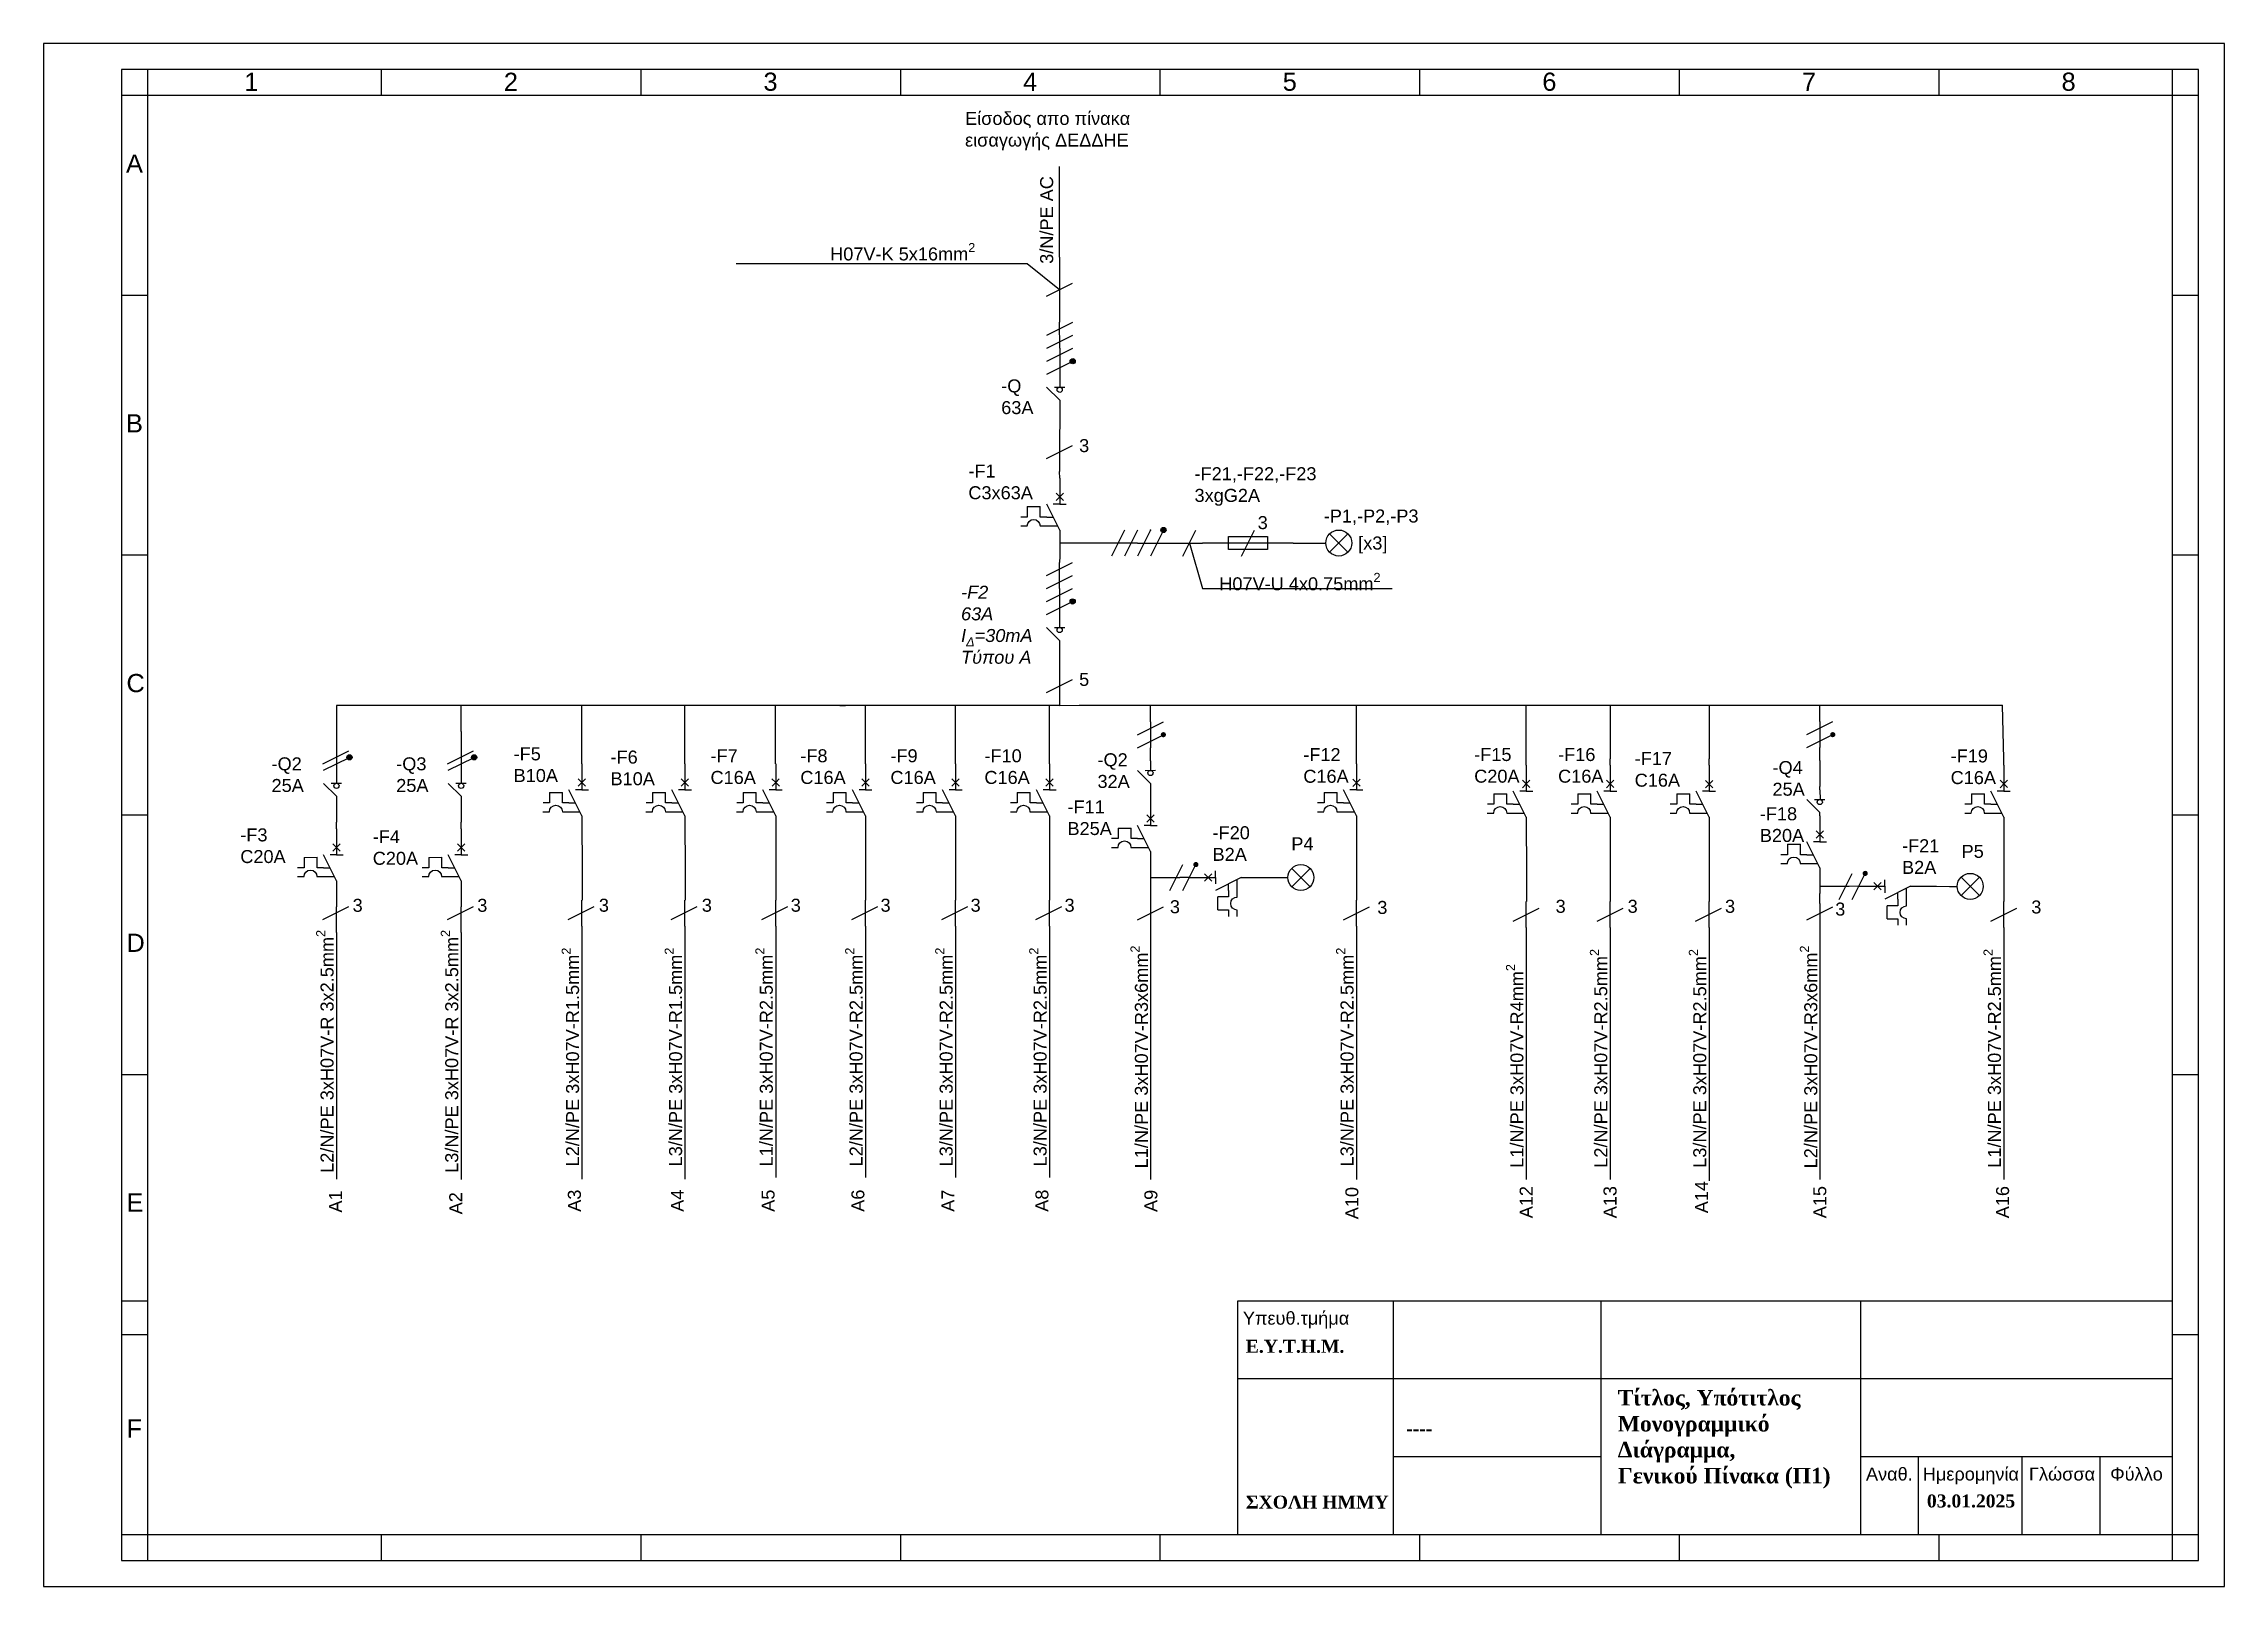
# Paper-space layout 'Μονογραμμικό Π1' of a CAD drawing. Header units: millimetres. Extents: x 0 to 420, y 0 to 297.
import ezdxf
from ezdxf import colors
from ezdxf.entities.mleader import LeaderData, LeaderLine
from ezdxf.math import Vec2, Vec3

# ---------------------------------------------------------------- set-up
doc = ezdxf.new("R2010")
doc.units = ezdxf.units.MM
doc.layers.add('NoPrint', color=7, linetype='Continuous', plot=False)
doc.styles.add('BlockTitle', font='timesbd.ttf', dxfattribs={"height": 2.5})
doc.styles.get("Standard").update_dxf_attribs({"font": 'arial.ttf'})

# ---------------------------------------------------------------- blocks, each defined once
blk = doc.blocks.new('_None')

psp = doc.layouts.new('Μονογραμμικό Π1')

# ---------------------------------------------------------------- hatches: boundary and pattern name
h = psp.add_hatch(color=256)
h.dxf.hatch_style = 1
h.paths.add_polyline_path([(198.69, 235.86, 1), (197.69, 235.86, 1)])
h = psp.add_hatch(color=256)
h.dxf.hatch_style = 1
h.paths.add_polyline_path([(216.18, 203.36, 1), (215.18, 203.36, 1)])
at = {"true_color": 0x000000}
h = psp.add_hatch(color=18, dxfattribs=at)
h.dxf.hatch_style = 1
h.paths.add_polyline_path([(215.18, 203.36, 1), (216.18, 203.36, 1)])
h = psp.add_hatch(color=256)
h.dxf.hatch_style = 1
h.paths.add_polyline_path([(198.68, 189.61, 1), (197.68, 189.61, 1)])
h = psp.add_hatch(color=18, dxfattribs=at)
h.dxf.hatch_style = 1
h.paths.add_polyline_path([(198.68, 189.61, 1), (197.68, 189.61, 1)])
h = psp.add_hatch(color=18, dxfattribs=at)
h.dxf.hatch_style = 1
h.paths.add_polyline_path([(216.16, 163.96, 1), (215.16, 163.96, 1)])
h = psp.add_hatch(color=18, dxfattribs=at)
h.dxf.hatch_style = 1
h.paths.add_polyline_path([(345.08, 163.97, 1), (344.08, 163.97, 1)])
h = psp.add_hatch(color=256)
h.dxf.hatch_style = 1
h.paths.add_polyline_path([(59.4, 159.6, 1), (58.4, 159.6, 1)])
h = psp.add_hatch(color=18, dxfattribs=at)
h.dxf.hatch_style = 1
h.paths.add_polyline_path([(58.4, 159.6, 1), (59.4, 159.6, 1)])
h = psp.add_hatch(color=18, dxfattribs=at)
h.dxf.hatch_style = 1
h.paths.add_polyline_path([(83.41, 159.6, 1), (82.41, 159.6, 1)])
h = psp.add_hatch(color=18, dxfattribs=at)
h.dxf.hatch_style = 1
h.paths.add_polyline_path([(221.92, 139.46, 1), (221.92, 138.46, 1)])
h = psp.add_hatch(color=18, dxfattribs=at)
h.dxf.hatch_style = 1
h.paths.add_polyline_path([(350.83, 137.76, 1), (350.83, 136.76, 1)])

# ---------------------------------------------------------------- linework, layer by layer
for p, q in [((415, 292), (15, 292)), ((15, 292), (15, 5)), ((20, 292), (20, 5)), ((65, 292), (65, 287)), ((115, 292), (115, 287)), ((165, 292), (165, 287)), ((215, 292), (215, 287)), ((265, 292), (265, 287)), ((315, 292), (315, 287)), ((365, 292), (365, 287)), ((410, 5), (410, 292)), ((415, 5), (415, 292)), ((415, 287), (15, 287)), ((195.68, 255.86), (195.68, 273.36)), ((195.68, 255.86), (195.68, 250.86)), ((20, 248.5), (15, 248.5)), ((193.18, 248.36), (198.18, 250.86)), ((195.68, 250.86), (195.68, 243.36)), ((415, 248.5), (410, 248.5)), ((193.19, 240.86), (198.19, 243.36)), ((193.19, 238.36), (198.19, 240.86)), ((195.69, 238.36), (195.68, 243.36)), ((193.19, 235.86), (198.19, 238.36)), ((193.19, 233.36), (198.19, 235.86)), ((195.69, 238.36), (195.69, 233.36)), ((195.69, 233.36), (195.69, 230.86)), ((195.69, 228.36), (193.18, 230.84)), ((194.69, 230.85), (196.69, 230.87)), ((195.69, 228.36), (195.69, 223.36)), ((195.69, 223.36), (195.68, 222.11)), ((193.18, 217.11), (198.18, 219.61)), ((195.68, 222.11), (195.68, 214.61)), ((195.7, 213.36), (195.68, 214.61)), ((195.7, 209.75), (194.99, 210.45)), ((195.7, 213.36), (195.7, 208.36)), ((195.7, 209.75), (196.41, 210.46)), ((189.45, 207.86), (191.95, 207.87)), ((195.7, 203.36), (193.2, 208.36)), ((193.2, 205.86), (194.45, 205.86)), ((195.7, 208.36), (194.45, 208.36)), ((195.7, 209.75), (195, 209.04)), ((195.7, 209.75), (196.41, 209.04)), ((195.7, 208.36), (196.95, 208.36)), ((193.18, 204.15), (195.31, 204.15)), ((195.7, 203.36), (195.7, 198.36)), ((208.18, 203.36), (205.68, 198.36)), ((210.68, 203.36), (208.18, 198.36)), ((213.18, 203.36), (210.68, 198.36)), ((215.68, 203.36), (213.18, 198.36)), ((219.43, 198.36), (221.93, 203.36)), ((230.68, 198.36), (233.18, 203.36)), ((251.2, 199.09), (247.67, 202.63)), ((251.2, 202.63), (247.67, 199.09)), ((20, 198.5), (15, 198.5)), ((195.7, 198.36), (195.68, 197.11)), ((210.68, 200.86), (195.7, 200.86)), ((210.68, 200.86), (215.68, 200.86)), ((215.68, 200.86), (218.18, 200.86)), ((218.18, 200.86), (223.18, 200.86)), ((240.68, 200.86), (223.18, 200.86)), ((240.68, 200.86), (246.93, 200.86)), ((415, 198.5), (410, 198.5)), ((193.18, 194.61), (198.18, 197.11)), ((193.18, 192.11), (198.18, 194.61)), ((195.68, 192.11), (195.68, 197.11)), ((193.18, 189.61), (198.18, 192.11)), ((193.18, 187.11), (198.18, 189.61)), ((195.68, 192.11), (195.68, 187.11)), ((195.68, 187.11), (195.68, 184.61)), ((195.68, 182.11), (193.18, 184.59)), ((194.68, 184.6), (196.68, 184.62)), ((195.68, 182.11), (195.68, 177.11)), ((195.68, 177.11), (195.68, 169.61)), ((193.18, 172.11), (198.18, 174.61)), ((56.38, 169.61), (56.38, 164.6)), ((71.38, 169.61), (56.38, 169.61)), ((154.43, 169.61), (71.38, 169.61)), ((80.39, 164.6), (80.39, 169.61)), ((103.66, 159.6), (103.66, 169.61)), ((103.66, 159.6), (103.66, 169.61)), ((123.5, 159.6), (123.5, 169.61)), ((140.97, 159.6), (140.97, 169.61)), ((153.33, 169.61), (154.43, 169.61)), ((195.68, 169.61), (154.43, 169.61)), ((158.27, 159.6), (158.27, 169.61)), ((175.62, 159.6), (175.62, 169.61)), ((193.71, 159.6), (193.71, 169.61)), ((195.68, 169.61), (199.43, 169.63)), ((199.43, 169.63), (342.08, 169.63)), ((213.16, 166.46), (213.16, 169.61)), ((252.83, 159.59), (252.83, 169.63)), ((285.53, 159.34), (285.53, 169.63)), ((301.7, 169.63), (301.7, 159.34)), ((320.77, 169.63), (320.76, 159.33)), ((342.08, 166.47), (342.08, 169.63)), ((342.08, 169.63), (358.2, 169.63)), ((358.2, 169.63), (377.28, 169.63)), ((56.38, 164.6), (56.4, 157.1)), ((80.39, 164.6), (80.41, 157.1)), ((210.66, 163.96), (215.66, 166.46)), ((210.66, 161.46), (215.66, 163.96)), ((213.16, 166.46), (213.16, 161.46)), ((339.58, 163.97), (344.58, 166.47)), ((339.58, 161.47), (344.58, 163.97)), ((342.08, 166.47), (342.08, 161.47)), ((53.76, 158.36), (58.76, 160.86)), ((53.9, 157.1), (58.9, 159.6)), ((77.77, 158.36), (82.77, 160.86)), ((77.91, 157.1), (82.91, 159.6)), ((103.66, 158.35), (103.66, 159.6)), ((103.66, 158.35), (103.66, 159.6)), ((123.5, 158.35), (123.5, 159.6)), ((140.97, 158.35), (140.97, 159.6)), ((158.27, 158.35), (158.27, 159.6)), ((175.62, 158.35), (175.62, 159.6)), ((193.71, 158.35), (193.71, 159.6)), ((213.18, 158.96), (213.16, 161.46)), ((342.1, 158.97), (342.08, 161.47)), ((56.4, 157.1), (56.4, 154.6)), ((80.41, 157.1), (80.41, 154.6)), ((103.68, 154.74), (102.97, 155.44)), ((103.68, 154.74), (102.97, 155.44)), ((103.68, 158.35), (103.68, 153.35)), ((103.68, 158.35), (103.68, 153.35)), ((103.68, 154.74), (104.38, 155.45)), ((103.68, 154.74), (104.38, 155.45)), ((123.52, 154.74), (122.81, 155.44)), ((123.52, 158.35), (123.52, 153.35)), ((123.52, 154.74), (124.22, 155.45)), ((140.99, 154.74), (140.28, 155.44)), ((140.99, 158.35), (140.99, 153.35)), ((140.99, 154.74), (141.69, 155.45)), ((158.29, 154.74), (157.58, 155.44)), ((158.29, 158.35), (158.29, 153.35)), ((158.29, 154.74), (158.99, 155.45)), ((175.63, 154.74), (174.92, 155.44)), ((175.63, 158.35), (175.63, 153.35)), ((175.63, 154.74), (176.34, 155.45)), ((193.73, 154.74), (193.02, 155.44)), ((193.73, 158.35), (193.73, 153.35)), ((193.73, 154.74), (194.43, 155.45)), ((213.16, 154.59), (210.66, 157.07)), ((212.16, 157.08), (214.16, 157.1)), ((213.18, 158.96), (213.2, 157.09)), ((252.85, 154.72), (252.13, 155.43)), ((252.83, 158.34), (252.83, 159.59)), ((252.85, 158.34), (252.85, 153.34)), ((252.85, 154.72), (253.55, 155.43)), ((285.53, 158.09), (285.53, 159.34)), ((285.55, 158.09), (285.55, 153.09)), ((301.7, 158.09), (301.7, 159.34)), ((301.71, 158.09), (301.71, 153.09)), ((320.76, 158.08), (320.76, 159.33)), ((320.77, 158.08), (320.77, 153.08)), ((342.1, 158.97), (342.1, 153.97)), ((377.5, 158.09), (377.5, 159.34)), ((377.52, 158.09), (377.52, 153.09)), ((56.4, 152.1), (53.9, 154.58)), ((55.4, 154.6), (57.4, 154.61)), ((56.4, 152.1), (56.4, 147.1)), ((80.41, 152.1), (77.91, 154.58)), ((79.41, 154.6), (81.41, 154.61)), ((80.41, 152.1), (80.41, 147.1)), ((97.43, 152.85), (99.93, 152.86)), ((97.43, 152.85), (99.93, 152.86)), ((103.68, 148.35), (101.18, 153.35)), ((103.68, 148.35), (101.18, 153.35)), ((103.68, 153.35), (102.43, 153.35)), ((103.68, 153.35), (102.43, 153.35)), ((103.68, 154.74), (102.98, 154.03)), ((103.68, 154.74), (102.98, 154.03)), ((103.68, 154.74), (104.39, 154.04)), ((103.68, 154.74), (104.39, 154.04)), ((103.68, 153.35), (104.93, 153.35)), ((103.68, 153.35), (104.93, 153.35)), ((117.27, 152.85), (119.77, 152.86)), ((123.52, 148.35), (121.02, 153.35)), ((123.52, 153.35), (122.27, 153.35)), ((123.52, 154.74), (122.81, 154.03)), ((123.52, 154.74), (124.23, 154.04)), ((123.52, 153.35), (124.77, 153.35)), ((134.74, 152.85), (137.24, 152.86)), ((140.99, 148.35), (138.49, 153.35)), ((140.99, 153.35), (139.74, 153.35)), ((140.99, 154.74), (140.29, 154.03)), ((140.99, 154.74), (141.7, 154.04)), ((140.99, 153.35), (142.24, 153.35)), ((152.04, 152.85), (154.54, 152.86)), ((158.29, 148.35), (155.79, 153.35)), ((158.29, 153.35), (157.04, 153.35)), ((158.29, 154.74), (157.59, 154.03)), ((158.29, 154.74), (159, 154.04)), ((158.29, 153.35), (159.54, 153.35)), ((169.38, 152.85), (171.88, 152.86)), ((175.63, 148.35), (173.13, 153.35)), ((175.63, 153.35), (174.38, 153.35)), ((175.63, 154.74), (174.93, 154.03)), ((175.63, 154.74), (176.35, 154.04)), ((175.63, 153.35), (176.88, 153.35)), ((187.48, 152.85), (189.98, 152.86)), ((193.73, 148.35), (191.23, 153.35)), ((193.73, 153.35), (192.48, 153.35)), ((193.73, 154.74), (193.03, 154.03)), ((193.73, 154.74), (194.44, 154.04)), ((193.73, 153.35), (194.98, 153.35)), ((213.16, 154.59), (213.19, 151.46)), ((213.19, 151.46), (213.19, 146.46)), ((246.6, 152.84), (249.1, 152.85)), ((252.85, 148.34), (250.35, 153.34)), ((252.85, 153.34), (251.6, 153.34)), ((252.85, 154.72), (252.14, 154.01)), ((252.85, 154.72), (253.56, 154.02)), ((252.85, 153.34), (254.1, 153.34)), ((279.3, 152.59), (281.8, 152.6)), ((285.55, 148.09), (283.05, 153.09)), ((285.55, 153.09), (284.3, 153.09)), ((285.55, 154.47), (284.84, 155.18)), ((285.55, 154.47), (284.85, 153.76)), ((285.55, 154.47), (286.25, 155.19)), ((285.55, 154.47), (286.26, 153.77)), ((285.55, 153.09), (286.8, 153.09)), ((295.46, 152.59), (297.96, 152.6)), ((301.71, 148.09), (299.21, 153.09)), ((301.71, 153.09), (300.46, 153.09)), ((301.71, 154.47), (301, 155.18)), ((301.71, 154.47), (301.01, 153.76)), ((301.71, 154.47), (302.42, 155.19)), ((301.71, 154.47), (302.43, 153.77)), ((301.71, 153.09), (302.96, 153.09)), ((314.52, 152.58), (317.02, 152.58)), ((320.77, 148.08), (318.27, 153.08)), ((320.77, 153.08), (319.52, 153.08)), ((320.77, 154.46), (320.06, 155.16)), ((320.77, 154.46), (320.07, 153.75)), ((320.77, 154.46), (321.48, 155.17)), ((320.77, 154.46), (321.48, 153.76)), ((320.77, 153.08), (322.02, 153.08)), ((342.08, 148.99), (339.58, 151.47)), ((341.08, 151.48), (343.08, 151.5)), ((342.1, 153.36), (342.1, 153.97)), ((342.1, 153.36), (342.12, 151.49)), ((371.27, 152.59), (373.77, 152.6)), ((377.52, 148.09), (375.02, 153.09)), ((377.52, 153.09), (376.27, 153.09)), ((377.52, 154.47), (376.81, 155.18)), ((377.52, 154.47), (376.81, 153.76)), ((377.52, 154.47), (378.22, 155.19)), ((377.52, 154.47), (378.23, 153.77)), ((377.52, 153.09), (378.77, 153.09)), ((20, 148.5), (15, 148.5)), ((56.4, 145.85), (56.4, 147.1)), ((80.41, 145.85), (80.41, 147.1)), ((101.16, 149.14), (103.29, 149.14)), ((101.16, 149.14), (103.29, 149.14)), ((101.18, 150.85), (102.43, 150.85)), ((101.18, 150.85), (102.43, 150.85)), ((103.68, 148.35), (103.7, 137.1)), ((103.68, 148.35), (103.7, 137.1)), ((121, 149.14), (123.12, 149.14)), ((121.02, 150.85), (122.27, 150.85)), ((123.52, 148.35), (123.53, 137.1)), ((138.47, 149.14), (140.59, 149.14)), ((138.49, 150.85), (139.74, 150.85)), ((140.99, 148.35), (141.01, 137.1)), ((155.77, 149.14), (157.9, 149.14)), ((155.79, 150.85), (157.04, 150.85)), ((158.29, 148.35), (158.31, 137.1)), ((173.12, 149.14), (175.24, 149.14)), ((173.13, 150.85), (174.38, 150.85)), ((175.63, 148.35), (175.65, 137.1)), ((191.21, 149.14), (193.34, 149.14)), ((191.23, 150.85), (192.48, 150.85)), ((193.73, 148.35), (193.75, 137.1)), ((213.19, 147.85), (212.47, 148.55)), ((213.19, 147.85), (212.48, 147.14)), ((213.19, 147.85), (213.89, 148.56)), ((213.19, 147.85), (213.9, 147.14)), ((250.33, 149.13), (252.45, 149.13)), ((250.35, 150.84), (251.6, 150.84)), ((252.85, 148.34), (252.86, 137.09)), ((283.03, 148.88), (285.15, 148.88)), ((283.05, 150.59), (284.3, 150.59)), ((285.55, 148.09), (285.57, 136.84)), ((299.2, 148.88), (301.32, 148.88)), ((299.21, 150.59), (300.46, 150.59)), ((301.71, 148.09), (301.73, 136.84)), ((318.26, 148.87), (320.38, 148.87)), ((318.27, 150.58), (319.52, 150.58)), ((320.77, 148.08), (320.79, 136.83)), ((342.1, 148.97), (342.08, 148.99)), ((342.1, 148.36), (342.1, 148.97)), ((342.1, 148.36), (342.1, 143.36)), ((375, 148.88), (377.12, 148.88)), ((375.02, 150.59), (376.27, 150.59)), ((377.52, 148.09), (377.53, 136.84)), ((415, 148.5), (410, 148.5)), ((56.42, 142.24), (55.71, 142.94)), ((56.42, 145.85), (56.42, 140.85)), ((56.42, 142.24), (57.12, 142.95)), ((80.43, 142.24), (79.72, 142.94)), ((80.43, 145.85), (80.43, 140.85)), ((80.43, 142.24), (81.13, 142.95)), ((206.94, 145.96), (209.44, 145.97)), ((213.19, 141.46), (210.69, 146.46)), ((210.69, 143.96), (211.94, 143.96)), ((213.19, 146.46), (211.94, 146.46)), ((213.19, 146.46), (214.44, 146.46)), ((335.85, 142.86), (338.35, 142.87)), ((342.1, 138.36), (339.6, 143.36)), ((342.1, 143.36), (340.85, 143.36)), ((342.1, 144.75), (341.39, 145.45)), ((342.1, 144.75), (341.4, 144.04)), ((342.1, 144.75), (342.8, 145.46)), ((342.1, 144.75), (342.81, 144.04)), ((342.1, 143.36), (343.35, 143.36)), ((50.17, 140.35), (52.67, 140.36)), ((56.42, 135.85), (53.92, 140.85)), ((56.42, 140.85), (55.17, 140.85)), ((56.42, 142.24), (55.72, 141.53)), ((56.42, 142.24), (57.13, 141.54)), ((56.42, 140.85), (57.67, 140.85)), ((74.18, 140.35), (76.68, 140.36)), ((80.43, 135.85), (77.93, 140.85)), ((80.43, 140.85), (79.18, 140.85)), ((80.43, 142.24), (79.73, 141.53)), ((80.43, 142.24), (81.14, 141.54)), ((80.43, 140.85), (81.68, 140.85)), ((210.67, 142.25), (212.79, 142.25)), ((213.19, 141.46), (213.19, 136.46)), ((216.92, 133.96), (219.42, 138.96)), ((219.42, 133.96), (221.92, 138.96)), ((339.58, 139.15), (341.71, 139.15)), ((339.6, 140.86), (340.85, 140.86)), ((53.9, 136.64), (56.03, 136.64)), ((53.92, 138.35), (55.17, 138.35)), ((56.42, 135.85), (56.42, 130.85)), ((77.91, 136.64), (80.04, 136.64)), ((77.93, 138.35), (79.18, 138.35)), ((80.43, 135.85), (80.43, 130.85)), ((103.7, 137.1), (103.7, 132.1)), ((103.7, 137.1), (103.7, 132.1)), ((123.53, 137.1), (123.53, 132.1)), ((141.01, 137.1), (141.01, 132.1)), ((158.31, 137.1), (158.31, 132.1)), ((175.65, 137.1), (175.65, 132.1)), ((193.75, 137.1), (193.75, 132.1)), ((213.19, 136.46), (213.17, 131.46)), ((213.19, 136.46), (218.8, 136.46)), ((220.67, 136.48), (218.8, 136.46)), ((220.67, 136.48), (225.67, 136.48)), ((224.28, 136.48), (223.57, 137.18)), ((224.28, 136.48), (223.58, 135.77)), ((224.28, 136.48), (224.99, 137.19)), ((224.28, 136.48), (224.99, 135.78)), ((225.67, 136.48), (225.67, 137.73)), ((230.67, 136.48), (225.67, 133.98)), ((225.67, 136.48), (225.67, 135.23)), ((228.17, 133.98), (228.17, 135.23)), ((229.88, 133.96), (229.88, 136.09)), ((230.67, 136.48), (235.67, 136.48)), ((235.67, 136.48), (238.17, 136.46)), ((238.17, 136.46), (239.64, 136.45)), ((243.91, 134.69), (240.38, 138.23)), ((243.91, 138.23), (240.38, 134.69)), ((252.86, 137.09), (252.86, 132.09)), ((285.57, 136.84), (285.57, 131.84)), ((301.73, 136.84), (301.73, 131.84)), ((320.79, 136.83), (320.79, 131.83)), ((342.1, 138.36), (342.1, 133.36)), ((347.72, 134.76), (342.1, 134.76)), ((345.83, 132.26), (348.33, 137.26)), ((349.58, 134.78), (347.72, 134.76)), ((348.33, 132.26), (350.83, 137.26)), ((349.58, 134.78), (354.58, 134.78)), ((353.2, 134.78), (352.49, 135.48)), ((353.2, 134.78), (352.5, 134.07)), ((353.2, 134.78), (353.9, 135.49)), ((353.2, 134.78), (353.91, 134.08)), ((354.58, 134.78), (354.58, 136.03)), ((359.58, 134.78), (354.58, 132.28)), ((354.58, 134.78), (354.58, 133.53)), ((359.58, 134.78), (364.58, 134.78)), ((364.58, 134.78), (367.08, 134.76)), ((367.08, 134.76), (368.56, 134.75)), ((372.83, 133), (369.29, 136.53)), ((372.83, 136.53), (369.29, 133)), ((377.53, 136.84), (377.53, 131.84)), ((53.76, 128.36), (58.76, 130.86)), ((56.4, 125.85), (56.4, 130.85)), ((77.77, 128.36), (82.77, 130.86)), ((80.41, 125.85), (80.41, 130.85)), ((101.04, 128.37), (106.04, 130.87)), ((101.04, 128.37), (106.04, 130.87)), ((103.68, 127.1), (103.68, 132.1)), ((103.68, 127.1), (103.68, 132.1)), ((120.87, 128.37), (125.87, 130.87)), ((123.52, 127.1), (123.52, 132.1)), ((138.35, 128.36), (143.35, 130.86)), ((140.99, 127.1), (140.99, 132.1)), ((155.65, 128.36), (160.65, 130.86)), ((158.29, 127.1), (158.29, 132.1)), ((172.99, 128.36), (177.99, 130.86)), ((175.63, 127.1), (175.63, 132.1)), ((191.09, 128.36), (196.09, 130.86)), ((193.73, 127.1), (193.73, 132.1)), ((210.66, 128.34), (215.66, 130.84)), ((213.16, 131.46), (213.16, 105.21)), ((226.17, 130.23), (226.16, 132.73)), ((250.35, 128.34), (255.35, 130.84)), ((252.85, 127.09), (252.85, 132.09)), ((283.05, 128.09), (288.05, 130.59)), ((285.55, 126.84), (285.55, 131.84)), ((299.21, 128.09), (304.21, 130.59)), ((301.71, 126.84), (301.71, 131.84)), ((318.13, 128.09), (323.13, 130.59)), ((320.77, 126.83), (320.77, 131.83)), ((339.58, 128.35), (344.58, 130.85)), ((342.08, 131.47), (342.08, 133.36)), ((342.08, 131.47), (342.08, 105.22)), ((355.08, 128.53), (355.08, 131.03)), ((357.08, 132.28), (357.08, 133.53)), ((358.79, 132.26), (358.79, 134.39)), ((375.02, 128.09), (380.02, 130.59)), ((377.52, 126.84), (377.52, 131.84)), ((103.68, 127.1), (103.68, 122.1)), ((103.68, 127.1), (103.68, 122.1)), ((123.52, 127.1), (123.52, 122.1)), ((140.99, 127.1), (140.99, 122.1)), ((158.29, 127.1), (158.29, 122.1)), ((175.63, 127.1), (175.63, 122.1)), ((193.73, 127.1), (193.73, 122.1)), ((252.85, 127.09), (252.85, 122.09)), ((285.55, 126.84), (285.55, 121.84)), ((301.71, 126.84), (301.71, 121.84)), ((320.77, 126.83), (320.77, 121.83)), ((377.52, 126.84), (377.52, 121.84)), ((56.4, 125.85), (56.4, 120.85)), ((80.41, 125.85), (80.41, 120.85)), ((103.68, 122.1), (103.68, 103.36)), ((103.68, 122.1), (103.68, 103.36)), ((123.52, 122.1), (123.52, 103.36)), ((140.99, 122.1), (140.99, 103.36)), ((158.29, 122.1), (158.29, 103.36)), ((175.63, 122.1), (175.63, 103.36)), ((193.73, 122.1), (193.73, 103.36)), ((252.85, 122.09), (252.85, 103.35)), ((285.55, 121.84), (285.55, 103.1)), ((301.71, 121.84), (301.71, 103.1)), ((320.77, 121.83), (320.77, 103.08)), ((377.52, 121.84), (377.52, 103.1)), ((56.4, 120.85), (56.4, 102.11)), ((80.41, 120.85), (80.41, 102.11)), ((213.16, 105.21), (213.16, 78.96)), ((342.08, 105.22), (342.08, 78.97)), ((56.4, 102.11), (56.4, 78.38)), ((80.41, 102.11), (80.41, 78.51)), ((103.68, 103.36), (103.68, 78.63)), ((103.68, 103.36), (103.68, 78.63)), ((123.52, 103.36), (123.52, 78.63)), ((140.99, 103.36), (140.99, 78.72)), ((158.29, 103.36), (158.29, 78.72)), ((175.63, 103.36), (175.63, 78.72)), ((193.73, 103.36), (193.73, 78.72)), ((252.85, 103.35), (252.85, 78.61)), ((285.55, 103.1), (285.55, 78.36)), ((301.71, 103.1), (301.71, 78.36)), ((320.77, 103.08), (320.77, 78.35)), ((377.52, 103.1), (377.52, 78.36)), ((20, 98.5), (15, 98.5)), ((415, 98.5), (410, 98.5)), ((80.41, 78.51), (80.41, 78.36)), ((103.68, 78.63), (103.68, 78.63)), ((103.68, 78.63), (103.68, 78.38)), ((103.68, 78.63), (103.68, 78.63)), ((103.68, 78.63), (103.68, 78.38)), ((123.52, 78.63), (123.52, 78.63)), ((123.52, 78.63), (123.52, 78.38)), ((213.16, 78.96), (213.16, 78.35)), ((252.85, 78.61), (252.85, 78.36)), ((320.77, 78.35), (320.77, 78.35)), ((320.77, 78.35), (320.77, 78.1)), ((342.08, 78.97), (342.08, 78.36)), ((15, 55), (20, 55)), ((230, 55), (410, 55)), ((230, 10), (230, 55)), ((260, 10), (260, 55)), ((300, 10), (300, 55)), ((350, 10), (350, 55)), ((15, 48.5), (20, 48.5)), ((410, 48.5), (415, 48.5)), ((230, 40), (410, 40)), ((260, 25), (300, 25)), ((350, 25), (410, 25)), ((361, 25), (361, 10)), ((381, 25), (381, 10)), ((396, 25), (396, 10)), ((15, 10), (415, 10)), ((65, 10), (65, 5)), ((115, 10), (115, 5)), ((165, 10), (165, 5)), ((215, 10), (215, 5)), ((265, 10), (265, 5)), ((315, 10), (315, 5)), ((365, 10), (365, 5)), ((15, 5), (415, 5))]:
    psp.add_line(p, q)
for points in [[(189.45, 207.86), (189.45, 205.86), (188.2, 205.86)], [(193.2, 205.86), (191.95, 205.86), (191.95, 207.87)], [(377.5, 159.34), (377.28, 169.63)], [(97.43, 152.85), (97.43, 150.85), (96.18, 150.85)], [(97.43, 152.85), (97.43, 150.85), (96.18, 150.85)], [(101.18, 150.85), (99.93, 150.85), (99.93, 152.86)], [(101.18, 150.85), (99.93, 150.85), (99.93, 152.86)], [(117.27, 152.85), (117.27, 150.85), (116.02, 150.85)], [(121.02, 150.85), (119.77, 150.85), (119.77, 152.86)], [(134.74, 152.85), (134.74, 150.85), (133.49, 150.85)], [(138.49, 150.85), (137.24, 150.85), (137.24, 152.86)], [(152.04, 152.85), (152.04, 150.85), (150.79, 150.85)], [(155.79, 150.85), (154.54, 150.85), (154.54, 152.86)], [(169.38, 152.85), (169.38, 150.85), (168.13, 150.85)], [(173.13, 150.85), (171.88, 150.85), (171.88, 152.86)], [(187.48, 152.85), (187.48, 150.85), (186.23, 150.85)], [(191.23, 150.85), (189.98, 150.85), (189.98, 152.86)], [(246.6, 152.84), (246.6, 150.84), (245.35, 150.84)], [(250.35, 150.84), (249.1, 150.84), (249.1, 152.85)], [(279.3, 152.59), (279.3, 150.59), (278.05, 150.59)], [(283.05, 150.59), (281.8, 150.59), (281.8, 152.6)], [(295.46, 152.59), (295.46, 150.59), (294.21, 150.59)], [(299.21, 150.59), (297.96, 150.59), (297.96, 152.6)], [(314.52, 152.58), (314.52, 150.58), (313.27, 150.58)], [(318.27, 150.58), (317.02, 150.58), (317.02, 152.58)], [(371.27, 152.59), (371.27, 150.59), (370.02, 150.59)], [(375.02, 150.59), (373.77, 150.59), (373.77, 152.6)], [(206.94, 145.96), (206.94, 143.96), (205.69, 143.96)], [(210.69, 143.96), (209.44, 143.96), (209.44, 145.97)], [(335.85, 142.86), (335.85, 140.86), (334.6, 140.86)], [(339.6, 140.86), (338.35, 140.86), (338.35, 142.87)], [(50.17, 140.35), (50.17, 138.35), (48.92, 138.35)], [(53.92, 138.35), (52.67, 138.35), (52.67, 140.36)], [(74.18, 140.35), (74.18, 138.35), (72.93, 138.35)], [(77.93, 138.35), (76.68, 138.35), (76.68, 140.36)], [(228.17, 133.98), (228.17, 132.73), (226.16, 132.73)], [(226.17, 130.23), (228.17, 130.23), (228.17, 128.98)], [(357.08, 132.28), (357.08, 131.03), (355.08, 131.03)], [(355.08, 128.53), (357.08, 128.53), (357.08, 127.28)]]:
    psp.add_lwpolyline(points)
for points in [[(188.18, 204.15), (189.43, 204.15, -1), (191.93, 204.15), (193.18, 204.15)], [(96.16, 149.14), (97.41, 149.14, -1), (99.91, 149.14), (101.16, 149.14)], [(96.16, 149.14), (97.41, 149.14, -1), (99.91, 149.14), (101.16, 149.14)], [(116, 149.14), (117.25, 149.14, -1), (119.75, 149.14), (121, 149.14)], [(133.47, 149.14), (134.72, 149.14, -1), (137.22, 149.14), (138.47, 149.14)], [(150.77, 149.14), (152.02, 149.14, -1), (154.52, 149.14), (155.77, 149.14)], [(168.12, 149.14), (169.37, 149.14, -1), (171.87, 149.14), (173.12, 149.14)], [(186.21, 149.14), (187.46, 149.14, -1), (189.96, 149.14), (191.21, 149.14)], [(245.33, 149.13), (246.58, 149.13, -1), (249.08, 149.13), (250.33, 149.13)], [(278.03, 148.88), (279.28, 148.88, -1), (281.78, 148.88), (283.03, 148.88)], [(294.2, 148.88), (295.45, 148.88, -1), (297.95, 148.88), (299.2, 148.88)], [(313.26, 148.87), (314.51, 148.87, -1), (317.01, 148.87), (318.26, 148.87)], [(370, 148.88), (371.25, 148.88, -1), (373.75, 148.88), (375, 148.88)], [(205.67, 142.25), (206.92, 142.25, -1), (209.42, 142.25), (210.67, 142.25)], [(334.58, 139.15), (335.83, 139.15, -1), (338.33, 139.15), (339.58, 139.15)], [(48.9, 136.64), (50.15, 136.64, -1), (52.65, 136.64), (53.9, 136.64)], [(72.91, 136.64), (74.16, 136.64, -1), (76.66, 136.64), (77.91, 136.64)], [(229.88, 128.96), (229.88, 130.21, -1), (229.88, 132.71), (229.88, 133.96)], [(358.79, 127.26), (358.79, 128.51, -1), (358.79, 131.01), (358.79, 132.26)]]:
    psp.add_lwpolyline(points, format="xyb")
psp.add_lwpolyline([(235.68, 199.61), (228.18, 199.61), (228.18, 202.11), (235.68, 202.11)], close=True)
for centre, radius in [((198.19, 235.86), 0.5), ((195.69, 230.36), 0.5), ((215.68, 203.36), 0.5), ((249.43, 200.86), 2.5), ((198.18, 189.61), 0.5), ((195.68, 184.11), 0.5), ((58.9, 159.6), 0.5), ((82.91, 159.6), 0.5), ((213.16, 156.59), 0.5), ((56.4, 154.1), 0.5), ((80.41, 154.1), 0.5), ((342.08, 150.99), 0.5), ((242.14, 136.46), 2.5), ((371.06, 134.76), 2.5)]:
    psp.add_circle(centre, radius)
for p in [(198.19, 235.86), (198.19, 235.86), (213.18, 203.36), (213.18, 203.36), (198.18, 189.61), (198.18, 189.61), (58.9, 159.6), (58.9, 159.6), (82.91, 159.6), (82.91, 159.6), (350, 40), (350, 40), (350, 25), (350, 25)]:
    psp.add_point(p)
at = {"layer": 'NoPrint'}
psp.add_lwpolyline([(0, 0), (420, 0), (420, 297), (0, 297)], close=True, dxfattribs=at)

# ---------------------------------------------------------------- texts
for s, width, heights, insert, char_height, attachment_point in [('1', 50, [5.65], (40, 289.65), 3.5, 5), ('2', 50, [5.65], (90, 289.65), 3.5, 5), ('3', 50, [5.65], (140, 289.65), 3.5, 5), ('4', 50, [5.65], (190, 289.65), 3.5, 5), ('5', 50, [5.65], (240, 289.65), 3.5, 5), ('6', 50, [5.65], (290, 289.65), 3.5, 5), ('7', 50, [5.65], (340, 289.65), 3.5, 5), ('8', 50, [5.65], (390, 289.65), 3.5, 5), ('{\\fArial|b0|i0|c161|p34;Είσοδος απο πίνακα εισαγωγής ΔΕΔΔΗΕ}', 37.0664, [0], (177.47, 283.85), 2.5, 1), ('A', 5, [0], (17.5, 275.65), 3.5, 2), ('-Q\\P63A', 5, [0], (184.43, 232.35), 2.5, 1), ('B', 5, [0], (17.5, 225.65), 3.5, 2), ('3', 3.75, [0], (199.43, 220.86), 2.5, 1), ('-F1\\PC3x{\\fArial|b0|i0|c161|p34;63}A', 6.25, [0], (178.1, 215.96), 2.5, 1), ('-F21,-F22,-F23 3xgG2A', 22.6076, [0], (221.66, 215.45), 2.5, 1), ('3', 3.75, [0], (233.82, 206.04), 2.5, 1), ('-P1,-P2,-P3', 7.5, [0], (246.55, 207.31), 2.5, 1), ('[x3]', 7.5, [0], (253.18, 202.11), 2.5, 1), ('\\A1;{\\fArial|b0|i1|c0|p34;-F2\\P63A\\P\\fArial|b0|i1|c161|p34;Ι\\H0.7x;\\S^ Δ;\\fArial|b0|i1|c0|p34;\\H1.42857x;=30mA\\P\\fArial|b0|i1|c161|p34;Τύπου Α}', 16.4914, [0], (176.69, 192.64), 2.5, 1), ('C', 6.25, [0], (15.95, 175.65), 3.5, 1), ('5', 3.75, [0], (199.43, 175.86), 2.5, 1), ('-Q2\\P25A', 7.5, [0], (43.9, 159.6), 2.5, 1), ('-Q3\\P25A', 7.5, [0], (67.91, 159.6), 2.5, 1), ('-F5\\PB10A', 13.75, [0], (90.52, 161.52), 2.5, 1), ('-F6\\PB10A', 13.75, [0], (109.18, 160.9), 2.5, 1), ('-F7\\PC16A', 13.75, [0], (128.44, 161.15), 2.5, 1), ('-F8\\PC16A', 13.75, [0], (145.74, 161.15), 2.5, 1), ('-F9\\PC16A', 13.75, [0], (163.09, 161.15), 2.5, 1), ('-F10\\PC16A', 13.75, [0], (181.19, 161.15), 2.5, 1), ('-Q2\\P32A', 7.5, [0], (202.97, 160.38), 2.5, 1), ('-F12\\PC16A', 13.75, [0], (242.61, 161.37), 2.5, 1), ('-F15\\PC20A', 13.75, [0], (275.52, 161.39), 2.5, 1), ('-F16\\PC16A', 13.75, [0], (291.68, 161.39), 2.5, 1), ('-F17\\PC16A', 13.75, [0], (306.43, 160.62), 2.5, 1), ('-F19\\PC16A', 13.75, [0], (367.28, 161.12), 2.5, 1), ('-Q4\\P25A', 7.5, [0], (332.97, 158.88), 2.5, 1), ('-F11\\PB25A', 6.25, [0], (197.19, 151.31), 2.5, 1), ('-F18\\PB20A', 6.25, [0], (330.53, 149.98), 2.5, 1), ('-F3\\PC20A', 13.75, [0], (37.88, 145.92), 2.5, 1), ('-F4\\PC20A', 13.75, [0], (63.39, 145.58), 2.5, 1), ('-F20\\PB2A', 6.25, [0], (225.13, 146.34), 2.5, 1), ('P4', 7.0616, [0], (240.3, 144.2), 2.5, 1), ('-F21\\PB2A', 6.25, [0], (357.92, 143.83), 2.5, 1), ('P5', 8.1404, [0], (369.39, 142.75), 2.5, 1), ('3', 3.75, [0], (59.51, 132.36), 2.5, 1), ('3', 3.75, [0], (83.52, 132.36), 2.5, 1), ('3', 3.75, [0], (106.94, 132.38), 2.5, 1), ('3', 3.75, [0], (106.94, 132.38), 2.5, 1), ('3', 3.75, [0], (126.77, 132.38), 2.5, 1), ('3', 3.75, [0], (143.89, 132.38), 2.5, 1), ('3', 3.75, [0], (161.19, 132.38), 2.5, 1), ('3', 3.75, [0], (178.53, 132.38), 2.5, 1), ('3', 3.75, [0], (196.63, 132.38), 2.5, 1), ('3', 3.75, [0], (216.91, 132.09), 2.5, 1), ('3', 3.75, [0], (256.86, 131.95), 2.5, 1), ('3', 3.75, [0], (291.2, 132.17), 2.5, 1), ('3', 3.75, [0], (305.07, 132.17), 2.5, 1), ('3', 3.75, [0], (323.83, 132.17), 2.5, 1), ('3', 3.75, [0], (345.05, 131.64), 2.5, 1), ('3', 3.75, [0], (382.81, 132.04), 2.5, 1), ('D', 6.25, [0], (15.95, 125.65), 3.5, 1), ('E', 6.25, [0], (15.95, 75.65), 3.5, 1), ('Υπευθ.τμήμα', 29.0295, [0], (230.97, 52.88), 2.5, 1), ('F', 6.25, [0], (15.95, 32.15), 3.5, 1), ('Αναθ.  Ημερομηνία  Γλώσσα   Φύλλο', 59.0295, [0], (350.97, 22.88), 2.5, 1)]:
    psp.add_mtext_dynamic_manual_height_columns(s, width=width, gutter_width=12.5, heights=heights, dxfattribs=dict(insert=insert, char_height=char_height, attachment_point=attachment_point))
at = {"char_height": 2.5, "attachment_point": 1, "rotation": 90}
for s, width, heights, insert in [('3/N/PE AC', 67.5, [0], (191.93, 254.61)), ('\\A1;L{\\fArial|b0|i0|c161|p34;2}/N/PE 3xH07V-R 3x2.5mm{\\H0.7x;\\S2^ ;}', 67.5, [0], (52.49, 79.61)), ('\\A1;L3/N/PE 3xH07V-R 3x2.5mm{\\H0.7x;\\S2^ ;}', 67.5, [0], (76.5, 79.61)), ('\\A1;L2/N/PE 3xH07V-R1.5mm{\\H0.7x;\\S2^ ;}', 67.5, [0], (99.77, 80.86)), ('\\A1;L2/N/PE 3xH07V-R1.5mm{\\H0.7x;\\S2^ ;}', 67.5, [0], (99.77, 80.86)), ('\\A1;L3/N/PE 3xH07V-R1.5mm{\\H0.7x;\\S2^ ;}', 67.5, [0], (119.61, 80.86)), ('\\A1;L1/N/PE 3xH07V-R2.5mm{\\H0.7x;\\S2^ ;}', 67.5, [0], (137.08, 80.86)), ('\\A1;L2/N/PE 3xH07V-R2.5mm{\\H0.7x;\\S2^ ;}', 67.5, [0], (154.38, 80.86)), ('\\A1;L3/N/PE 3xH07V-R2.5mm{\\H0.7x;\\S2^ ;}', 67.5, [0], (171.72, 80.86)), ('\\A1;L3/N/PE 3xH07V-R2.5mm{\\H0.7x;\\S2^ ;}', 67.5, [0], (189.82, 80.86)), ('\\A1;L1/N/PE 3xH07V-R3x6mm{\\H0.7x;\\S2^ ;}', 67.5, [0], (209.32, 80.48)), ('\\A1;L3/N/PE 3xH07V-R2.5mm{\\H0.7x;\\S2^ ;}', 67.5, [0], (248.93, 80.85)), ('\\A1;L2/N/PE 3xH07V-R2.5mm{\\H0.7x;\\S2^ ;}', 67.5, [0], (297.8, 80.6)), ('\\A1;L3/N/PE 3xH07V-R2.5mm{\\H0.7x;\\S2^ ;}', 67.5, [0], (316.86, 80.58)), ('\\A1;L2/N/PE 3xH07V-R3x6mm{\\H0.7x;\\S2^ ;}', 67.5, [0], (338.24, 80.48)), ('\\A1;L1/N/PE 3xH07V-R2.5mm{\\H0.7x;\\S2^ ;}', 67.5, [0], (373.61, 80.6)), ('\\A1;L1/N/PE 3xH07V-R4mm{\\H0.7x;\\S2^ ;}', 67.5, [0], (281.64, 80.6)), ('{\\fArial|b0|i0|c161|p34;Α1}', 3.75, [2.51], (54.96, 71.96)), ('{\\fArial|b0|i0|c161|p34;Α}2', 3.75, [0], (78.12, 71.62)), ('A3', 3.75, [0], (100.97, 72.11)), ('A4', 3.75, [0], (120.8, 72.11)), ('{\\fArial|b0|i0|c161|p34;Α}5', 3.75, [0], (138.27, 72.11)), ('A6', 3.75, [0], (155.57, 72.11)), ('{\\fArial|b0|i0|c161|p34;Α}7', 3.75, [0], (172.92, 72.11)), ('A8', 3.75, [0], (191.01, 72.11)), ('\\pxt1;{\\fArial|b0|i0|c161|p34;Α}9', 3.75, [0], (212, 72.07)), ('\\pxt1;{\\fArial|b0|i0|c161|p34;Α}10', 3.75, [0], (250.71, 70.67)), ('\\pxt1;{\\fArial|b0|i0|c161|p34;Α}12', 3.75, [0], (284.28, 70.86)), ('\\pxt1;{\\fArial|b0|i0|c161|p34;Α}13', 3.75, [0], (300.43, 70.86)), ('{\\fArial|b0|i0|c161|p34;Α}14', 3.75, [0], (318.06, 71.83)), ('\\pxt1;{\\fArial|b0|i0|c161|p34;Α}15', 3.75, [0], (340.83, 70.86)), ('\\pxt1;{\\fArial|b0|i0|c161|p34;Α}16', 3.75, [0], (376.03, 70.86))]:
    psp.add_mtext_dynamic_manual_height_columns(s, width=width, gutter_width=12.5, heights=heights, dxfattribs=dict(at, insert=insert))
at = {"attachment_point": 1, "style": 'BlockTitle'}
for s, insert, char_height, width in [('E.Y.T.H.M.', (231.53, 47.47), 2.5, 23.7015), ('{\\fTimes New Roman|b1|i0|c161|p18;Τίτλος, Υπότιτλος\\PΜονογραμμικό Διάγραμμα,\\PΓενικού Πίνακα (Π1)}', (303.17, 37.82), 3, 42.5051), ('ΣΧΟΛΗ ΗΜΜΥ', (231.53, 17.47), 2.5, 28.4706)]:
    psp.add_mtext(s, dxfattribs=dict(at, insert=insert, char_height=char_height, width=width))
at = {"char_height": 2.5, "attachment_point": 1, "style": 'BlockTitle'}
for s, insert in [('----', (262.42, 31.64)), ('03.01.2025', (362.71, 17.69))]:
    psp.add_mtext(s, dxfattribs=dict(at, insert=insert))

# ---------------------------------------------------------------- leaders
ml = psp.add_multileader_mtext('Standard')
ml.set_content('\\A1;{\\H0.625x;H07V-K 5x16mm\\H0.7x;\\S2^ ;}\\P ', color=256)
ml.set_leader_properties()
ml.set_arrow_properties(name='NONE')
ml.build(insert=Vec2(0, 0))
ml.multileader.update_dxf_attribs({"text_left_attachment_type": 6, "text_right_attachment_type": 6})
ctx = ml.context
ctx.base_point, ctx.plane_origin = Vec3(149.96, 254.61), Vec3(195.68, 249.61)
ctx.left_attachment, ctx.right_attachment, ctx.text_align_type = 6, 6, 2
notes = []
notes.append((ctx, [(0, (1, 1, 0), (189.43, 254.61), (-1, 0), 8, [(0, [(195.68, 249.61)], 0, [])])]))
ctx.mtext.insert, ctx.mtext.width, ctx.mtext.alignment, ctx.mtext.flow_direction = Vec3(179.43, 258.61), 45.6064, 3, 5
ml = psp.add_multileader_mtext('Standard')
ml.set_content('\\A1;H07V-U 4x0.75mm{\\H0.7x;\\S2^ ;}', color=256)
ml.set_leader_properties()
ml.set_arrow_properties(name='NONE')
ml.build(insert=Vec2(0, 0))
ml.multileader.update_dxf_attribs({"text_left_attachment_type": 6, "text_right_attachment_type": 6})
ctx = ml.context
ctx.base_point, ctx.char_height, ctx.plane_origin = Vec3(224.43, 192.11), 2.5, Vec3(220.68, 200.86)
ctx.left_attachment, ctx.right_attachment = 6, 6
notes.append((ctx, [(0, (1, 1, 0), (223.18, 192.11), (1, 0), 1.25, [(0, [(220.68, 200.86)], 0, [])])]))
ctx.mtext.insert, ctx.mtext.width, ctx.mtext.flow_direction = Vec3(226.43, 195.11), 33.4889, 5
for ctx, leaders in notes:
    for number, flags, end, landing, length, lines in leaders:
        leader = LeaderData()
        leader.index, (leader.has_last_leader_line, leader.has_dogleg_vector, leader.attachment_direction) = number, flags
        leader.last_leader_point, leader.dogleg_vector, leader.dogleg_length = Vec3(end), Vec3(landing), length
        for number, points, colour, breaks in lines:
            line = LeaderLine()
            line.index, line.vertices, line.color, line.breaks = number, Vec3.list(points), colors.encode_raw_color(colour), breaks
            leader.lines.append(line)
        ctx.leaders.append(leader)

doc.saveas('drawing.dxf')
